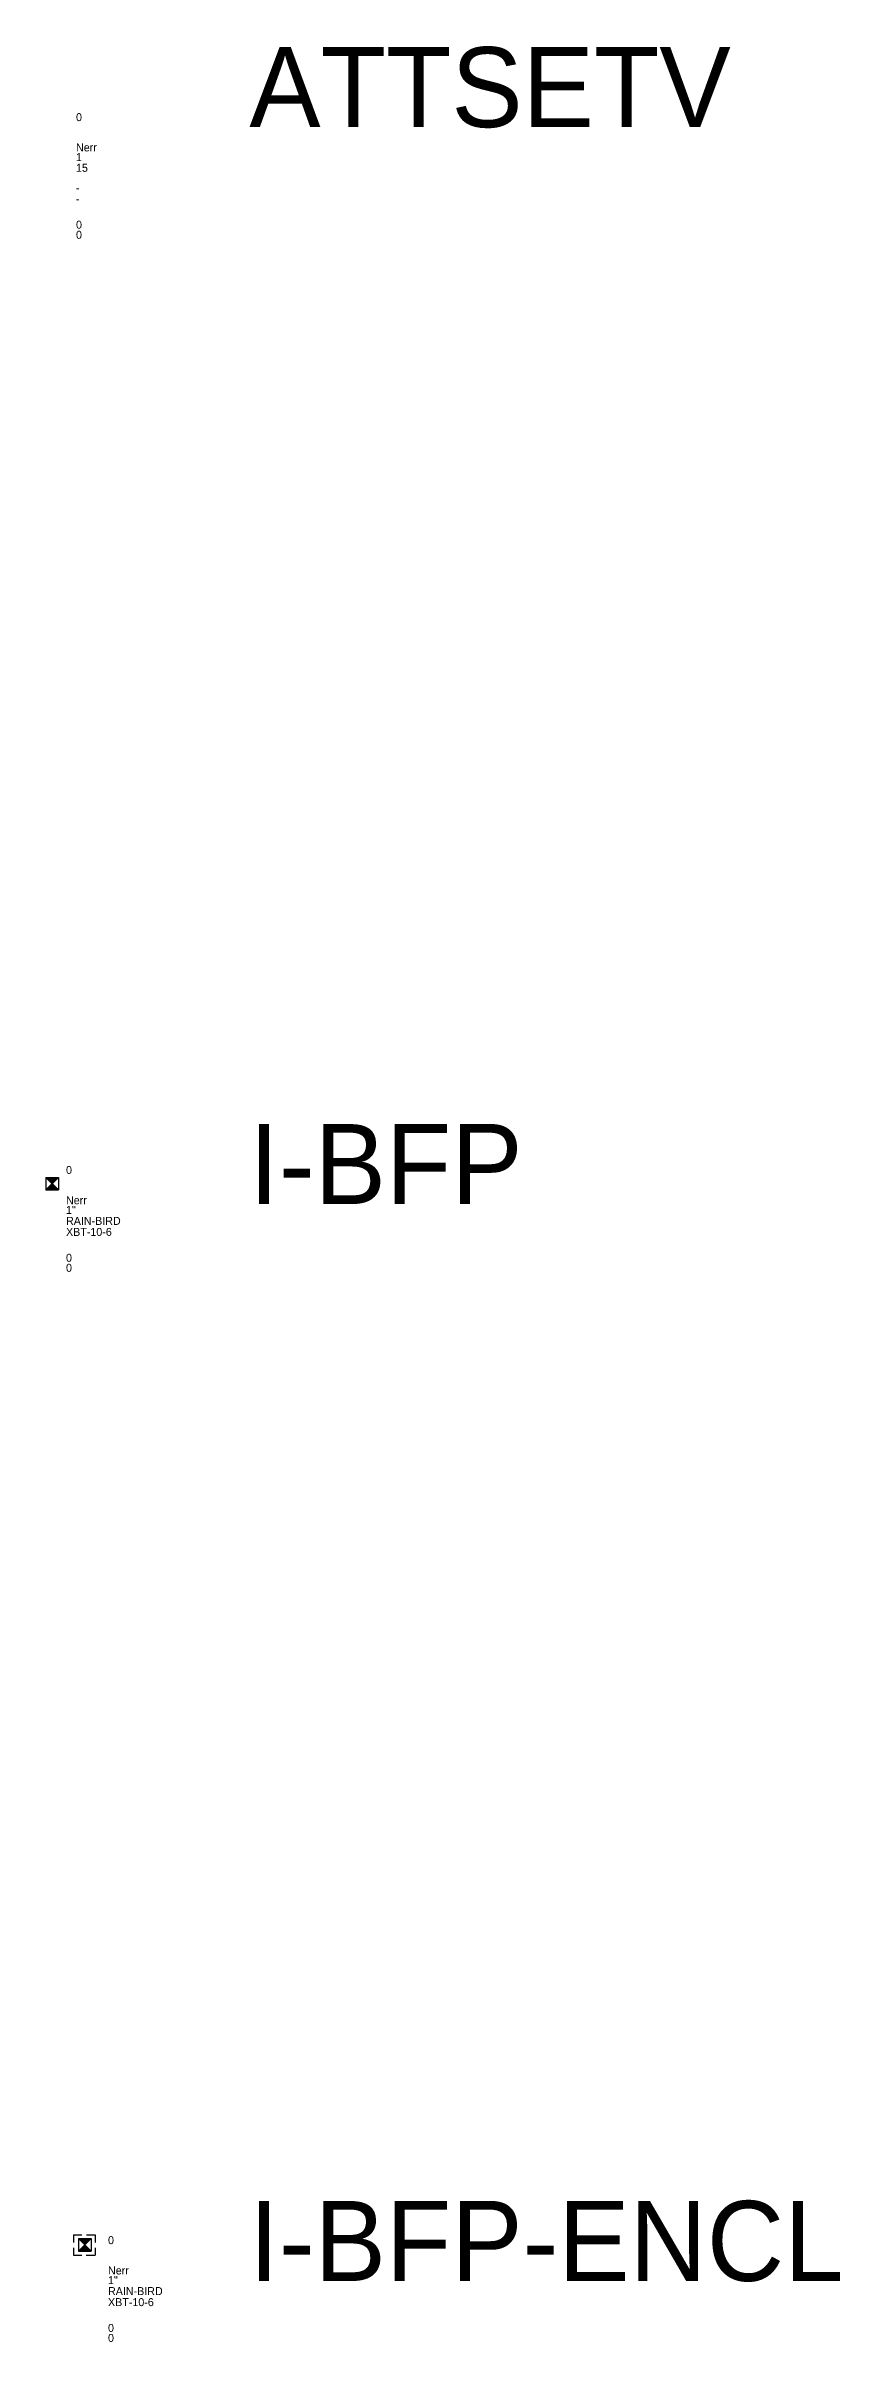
# Model space of a CAD drawing. Extents: x -141445 to -141321, y 26410 to 27069.
# Drawn here: x -141408.16 to -141398.23, y 26999.84 to 27028.54 of the extents above; entities that cross this region are included whole.
import ezdxf

# ---------------------------------------------------------------- set-up
doc = ezdxf.new("R2010")
doc.units = 0
doc.header["$MEASUREMENT"] = 0
doc.layers.get('0').update_dxf_attribs({"linetype": 'CONTINUOUS'})
for name, color, linetype in [('$I-ATT-TEXTDAT', 81, 'CONTINUOUS'), ('$I-ATT-TEXTVIS', 3, 'CONTINUOUS'), ('PEN000', 2, 'CONTINUOUS'), ('PEN1', 5, 'CONTINUOUS'), ('SYM', 1, 'CONTINUOUS')]:
    doc.layers.add(name, color=color, linetype=linetype)

# ---------------------------------------------------------------- blocks, each defined once
blk = doc.blocks.new('ATTSETV')
at = {"layer": '$I-ATT-TEXTDAT'}
for tag, p in [('SIZE', (0.136, -0.371)), ('ID', (0.136, -0.25)), ('GPM', (0.136, -0.505)), ('MAKE', (0.136, -0.756)), ('MODEL', (0.136, -0.894)), ('DAT1', (0.136, -1.216)), ('DAT2', (0.136, -1.342))]:
    blk.add_attdef(tag, p, '', height=0.1, dxfattribs=at)
at = {"layer": '$I-ATT-TEXTVIS'}
blk.add_attdef('SEQFLOW', (0.136, 0.128), '', height=0.1, dxfattribs=at)
blk = doc.blocks.new('I-BFP-ENCL')
at = {"layer": 'PEN000'}
for p, q in [((0.065, 0.207), (0.065, 0.05)), ((0.065, 0.207), (0.222, 0.207)), ((0.065, 0.05), (0.222, 0.05)), ((0.222, 0.207), (0.222, 0.05))]:
    blk.add_line(p, q, dxfattribs=at)
at = {"layer": 'PEN1'}
for p, q in [((0, 0.251), (0, 0.158)), ((0, 0.251), (0.103, 0.251)), ((0, 0.09), (0, 0)), ((0, 0), (0.103, 0)), ((0.16, 0), (0.272, 0)), ((0.163, 0.251), (0.272, 0.251)), ((0.272, 0.251), (0.272, 0.158)), ((0.272, 0.09), (0.272, 0))]:
    blk.add_line(p, q, dxfattribs=at)
at = {"layer": 'SYM', "color": 1}
for p, q in [((0.222, 0.05), (0.065, 0.207)), ((0.065, 0.05), (0.222, 0.207))]:
    blk.add_line(p, q, dxfattribs=at)
for points in [[(0.065, 0.207), (0.222, 0.207), (0.143, 0.129)], [(0.065, 0.05), (0.222, 0.05), (0.143, 0.129)]]:
    blk.add_solid(points, dxfattribs=at)
at = {"layer": '$I-ATT-TEXTDAT'}
for tag, p in [('SIZE', (0.432, -0.364, -0.145)), ('ID', (0.432, -0.243, -0.145)), ('MAKE', (0.432, -0.501, -0.145)), ('MODEL', (0.432, -0.639, -0.145)), ('DAT1', (0.432, -0.962, -0.145)), ('DAT2', (0.432, -1.087, -0.145))]:
    blk.add_attdef(tag, p, '', height=0.1, dxfattribs=at)
at = {"layer": '$I-ATT-TEXTVIS'}
blk.add_attdef('SEQFLOW', (0.432, 0.136, -0.145), '', height=0.1, dxfattribs=at)
blk = doc.blocks.new('I-BFP')
at = {"layer": 'PEN000'}
for p, q in [((0, 0.157), (0, 0)), ((0, 0.157), (0.157, 0.157)), ((0, 0), (0.157, 0)), ((0.157, 0.157), (0.157, 0))]:
    blk.add_line(p, q, dxfattribs=at)
at = {"layer": 'SYM', "color": 1}
for p, q in [((0.157, 0), (0, 0.157)), ((0, 0), (0.157, 0.157))]:
    blk.add_line(p, q, dxfattribs=at)
for points in [[(0, 0.157), (0.157, 0.157), (0.079, 0.079)], [(0, 0), (0.157, 0), (0.079, 0.079)]]:
    blk.add_solid(points, dxfattribs=at)
at = {"layer": '$I-ATT-TEXTDAT'}
for tag, p in [('SIZE', (0.251, -0.3)), ('ID', (0.251, -0.179)), ('MAKE', (0.251, -0.437)), ('MODEL', (0.251, -0.575)), ('DAT1', (0.251, -0.898)), ('DAT2', (0.251, -1.023))]:
    blk.add_attdef(tag, p, '', height=0.1, dxfattribs=at)
at = {"layer": '$I-ATT-TEXTVIS'}
blk.add_attdef('SEQFLOW', (0.251, 0.199), '', height=0.1, dxfattribs=at)

msp = doc.modelspace()

# ---------------------------------------------------------------- block references
for name, p, values in [('ATTSETV', (-141407.921, 27027.475), {'SEQFLOW': '0', 'ID': 'Nerr', 'SIZE': '1', 'GPM': '15', 'MAKE': '-', 'MODEL': '-', 'DAT1': '0', 'DAT2': '0'}), ('I-BFP', (-141408.161, 27014.244), {'SEQFLOW': '0', 'ID': 'Nerr', 'SIZE': '1"', 'MAKE': 'RAIN-BIRD', 'MODEL': 'XBT-10-6', 'DAT1': '0', 'DAT2': '0'}), ('I-BFP-ENCL', (-141407.817, 27000.931), {'SEQFLOW': '0', 'ID': 'Nerr', 'SIZE': '1"', 'MAKE': 'RAIN-BIRD', 'MODEL': 'XBT-10-6', 'DAT1': '0', 'DAT2': '0'})]:
    msp.add_blockref(name, p).add_auto_attribs(values)

# ---------------------------------------------------------------- texts
for s, p in [('ATTSETV', (-141405.619, 27027.528)), ('I-BFP', (-141405.619, 27014.068)), ('I-BFP-ENCL', (-141405.619, 27000.607))]:
    msp.add_text(s, height=1).set_placement(p)

doc.saveas('drawing.dxf')
